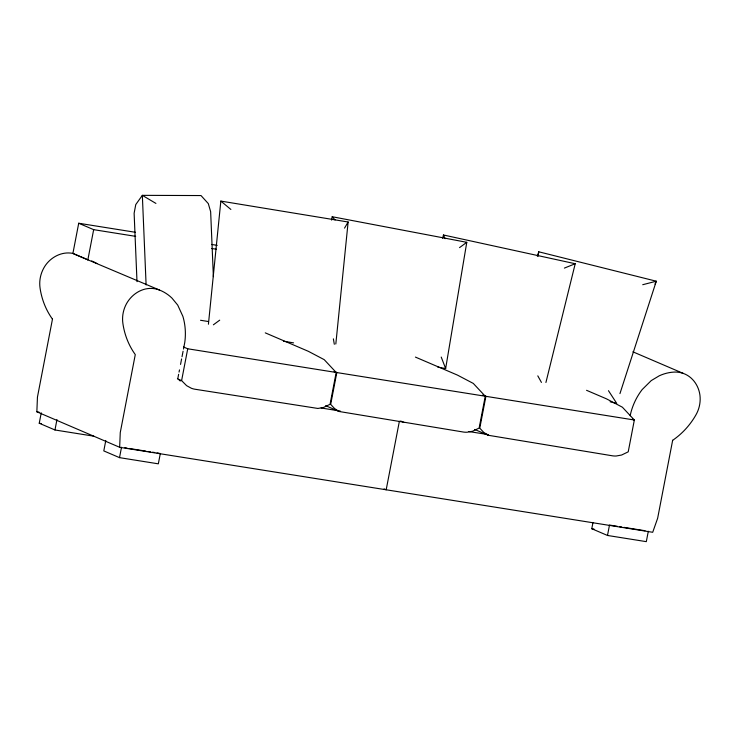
<?xml version="1.0" encoding="UTF-8"?>
<svg xmlns="http://www.w3.org/2000/svg" width="737" height="737" viewBox="0 0 737 737"><rect width="100%" height="100%" fill="white"/><g stroke="black" fill="none" stroke-linecap="round" stroke-linejoin="round"><path stroke-width="1.11" d="M672.66 440.284L657.644 518.268L652.706 532.289L119.652 447.285L36.85 411.799L37.449 397.096L52.474 319.103M119.652 447.285L120.26 432.582L135.276 354.589A73.47 68.348 -66.8 0 1 122.904 323.561A30.097 27.997 -66.8 0 1 126.497 303.699C130.541 296.44 137.478 290.765 145.65 288.95A27.241 25.344 -66.8 0 1 159.496 290.046A43.354 40.332 -66.8 0 1 171.933 298.07L177.718 305.09L182.896 316.385A60.416 56.205 -66.8 0 1 184.775 342.383L183.504 349.052M208.424 324.234L220.842 201.09L348.131 222.003L335.823 344.013M538.102 256.236L538.756 251.796L656.289 281.212L619.946 393.622M331.641 220.114L332.203 216.733L466.779 242.316L445.645 368.564L437.732 367.063M93.783 436.166L54.962 429.975L39.245 423.241L41.244 412.84M135.479 232.302L78.712 223.247L72.889 253.491L159.496 290.046M54.962 429.975L56.961 419.583M87.841 259.894L93.663 229.658L78.712 223.247M105.796 440.505L103.797 450.906L119.514 457.64L158.335 463.831L160.334 453.43M119.514 457.64L121.513 447.239M177.792 378.68L178.64 374.295M179.063 372.093L179.487 369.9M180.547 364.419L181.597 358.928M182.021 356.736L183.08 351.245M265.274 332.857L308.361 351.319L324.216 359.656L336.183 372.461L330.056 404.291L323.46 407.478L317.887 408.455L195.185 389.265A21.889 20.36 -66.8 0 1 191.344 388.252L186.618 385.663L181.606 380.614L187.732 348.785L183.559 346.998M334.727 371.669L336.818 372.563L330.692 404.392L334.607 408.574L339.195 411.504L463.131 431.993A21.889 20.36 -66.8 0 0 467.129 432.223L472.537 431.256L479.133 428.059L485.268 396.23L473.292 383.424L457.437 375.096L415.41 357.086M399.38 421.242L386.179 489.792L384.088 488.889M482.772 394.995L485.904 396.331L479.778 428.16L483.693 432.352L488.281 435.272L612.217 455.77A21.889 20.36 -66.8 0 0 616.215 456L621.623 455.024L628.219 451.836L634.345 420.007L622.378 407.202L606.523 398.864L586.56 390.306M648.311 531.248L646.312 541.649L607.491 535.458L591.774 528.724L592.981 522.478M630.227 415.723L630.66 413.485A60.416 56.205 -66.8 0 1 642.139 389.606L651.241 380.596L659.302 375.778A43.354 40.332 -66.8 0 1 673.996 372.084A27.241 25.344 -66.8 0 1 687.428 375.345C694.42 379.546 698.86 387.128 699.929 395.133A30.097 27.997 -66.8 0 1 695.912 414.94A73.47 68.348 -66.8 0 1 672.669 440.302M607.491 535.458L609.499 525.057L617.256 526.292M442.642 238.318L443.462 234.992L575.219 263.735L545.924 382.494M537.347 256.163L538.756 251.796M655.009 284.086L656.289 281.212L642.728 284.712M344.538 228.12L348.131 222.003M213.38 324.814L219.709 320.162M459.547 247.614L466.779 242.316M564.385 268.093L575.219 263.735M468.916 431.56L488.115 434.572M211.556 244.435L217.231 245.338M93.663 229.658L135.672 236.356M211.74 248.489L216.282 249.207M200.528 320.273L208.424 321.525M187.732 348.785L336.183 372.461L334.091 371.568M336.818 372.563L485.268 396.23M485.904 396.331L634.345 420.007L632.263 419.113M36.85 411.799L39.116 412.167M39.245 423.241L41.456 423.6M124.848 447.774L127.059 448.124M129.279 448.483L145.917 451.136M148.137 451.486L150.357 451.845M152.568 452.196L154.788 452.546M157.009 452.905L159.229 453.255M619.476 526.651L621.696 527.001M623.917 527.36L644.986 530.714M591.774 528.724L593.994 529.074M321.102 407.966L340.282 411.071M283.432 341.203L293.575 342.871M610.116 401.776L616.768 403.443L608.467 390.693M632.89 351.816L683.208 373.383M87.85 259.811L72.908 253.408C61.189 251.031 49.204 257.932 43.695 268.213A30.097 27.997 -66.8 0 0 40.065 288.075A73.47 68.348 -66.8 0 0 52.447 319.121M474.702 429.459L488.281 435.272M400.606 420.993L403.738 422.338M325.616 405.682L339.195 411.504M177.433 378.827L181.606 380.614M155.922 203.421L142.342 195.351L135.765 204.573L134.125 213.26L136.999 281.654M220.842 201.09L230.874 209.446M332.203 216.733L335.068 219.948M537.798 375.861L541.437 382.42M443.462 234.992L445.093 238.705M441.223 357.058L445.645 368.564M333.373 338.845L334.312 344.28M213.38 276.661L210.644 211.685L208.304 203.596L200.998 195.554L142.342 195.351L146.11 284.943M180.252 381.02A34.952 32.52 -66.8 0 1 178.999 379.877M91.646 260.962A43.354 40.332 -66.8 0 1 96.962 263.56"/></g></svg>
